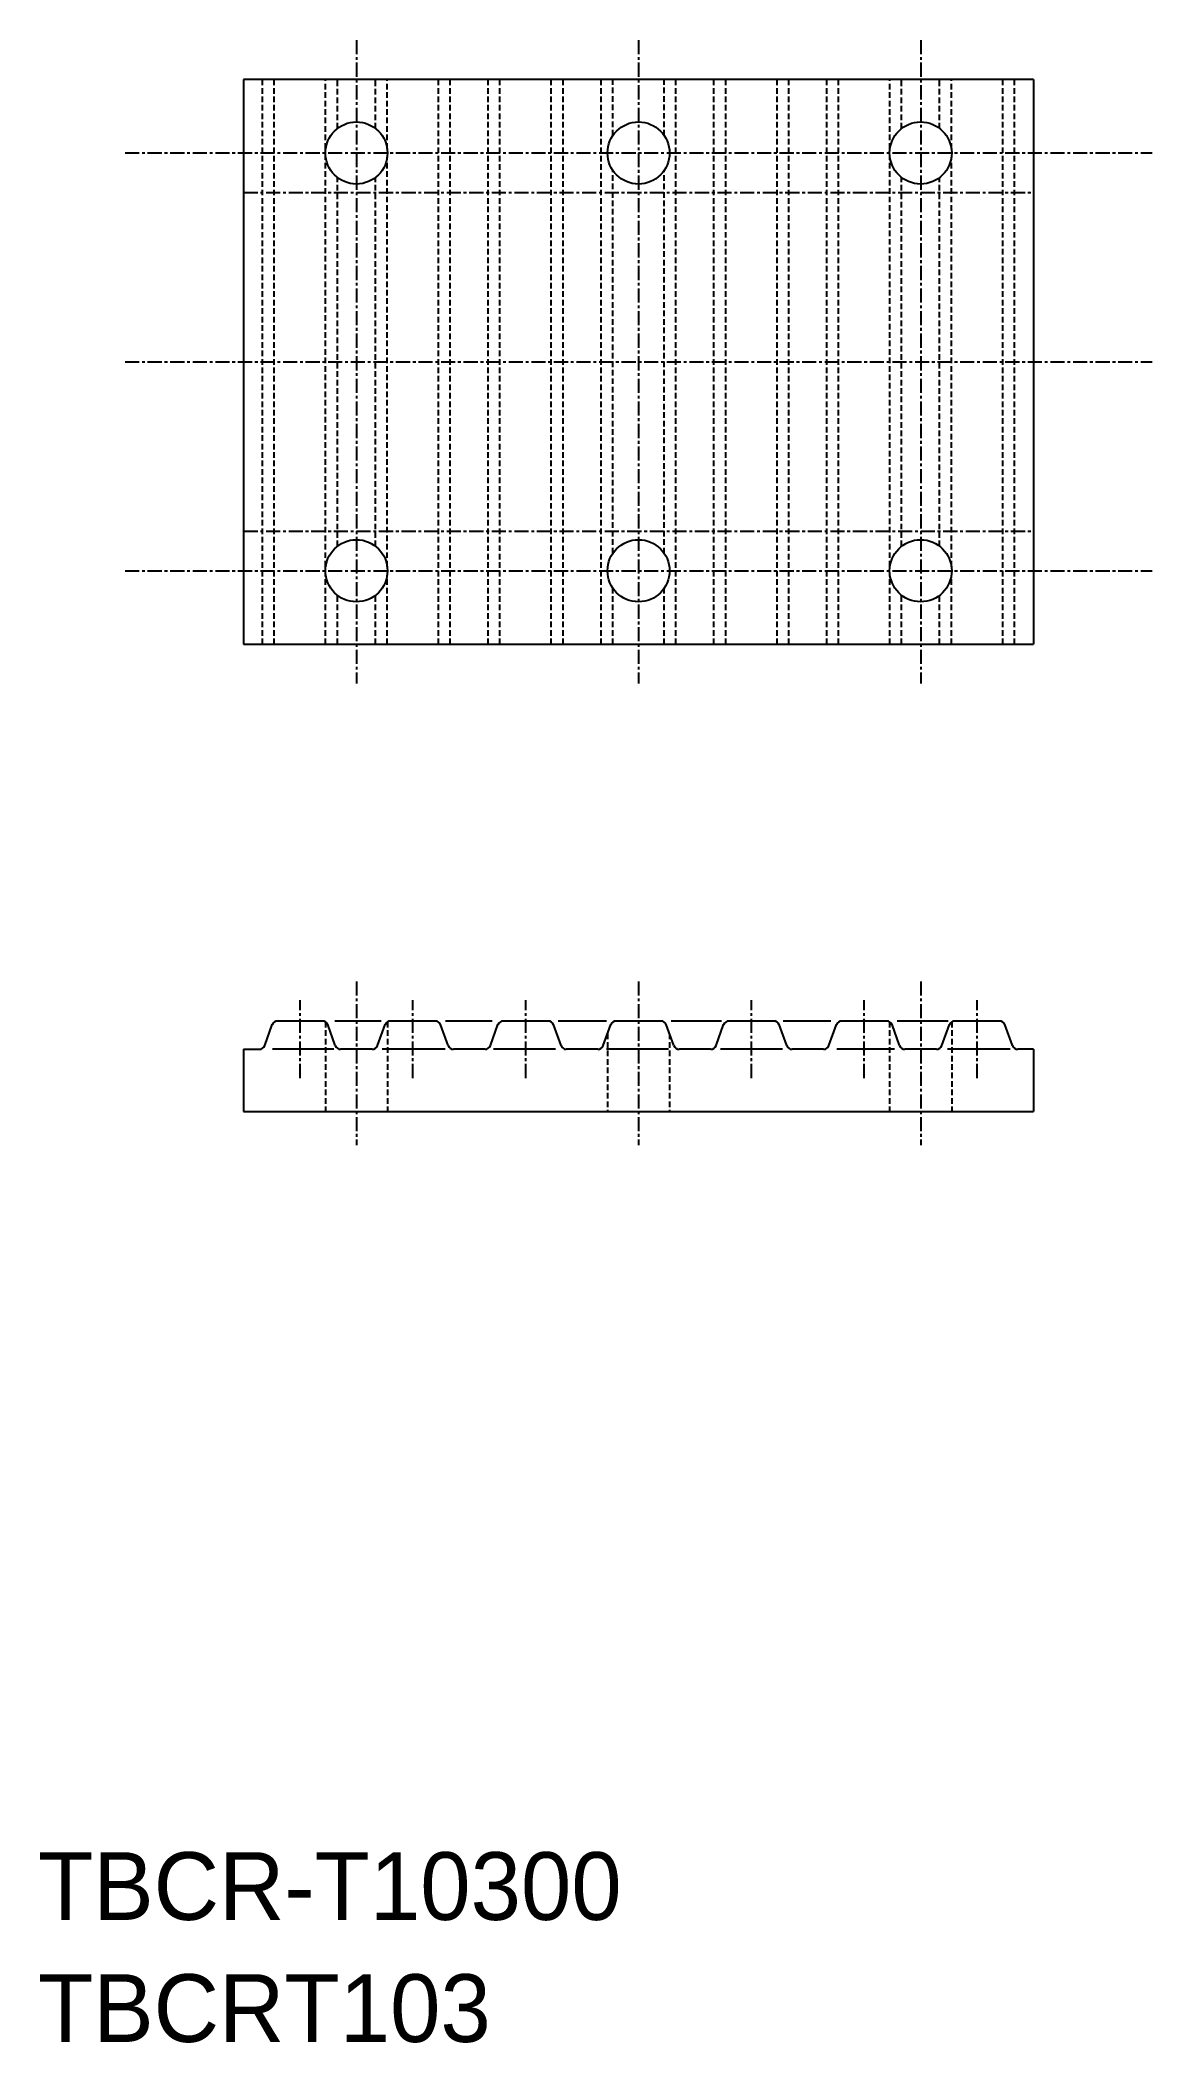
# Model space of a CAD drawing. Extents: x -286 to -187, y -61 to 116.
import ezdxf

# ---------------------------------------------------------------- set-up
doc = ezdxf.new("R2010")
doc.units = 0
doc.linetypes.add('CENTER', pattern=[2, 1.25, -0.25, 0.25, -0.25])
doc.linetypes.add('DASHED', pattern=[0.75, 0.5, -0.25])
doc.layers.get('0').update_dxf_attribs({"linetype": 'CONTINUOUS'})
doc.layers.add('CENTER', color=1, linetype='CENTER')

msp = doc.modelspace()

# ---------------------------------------------------------------- linework, layer by layer
at = {"color": 7, "linetype": 'CONTINUOUS'}
for p, q in [((-197.77, 112.99), (-267.77, 112.99)), ((-267.77, 112.99), (-267.77, 62.99)), ((-197.77, 112.99), (-197.77, 62.99)), ((-267.77, 62.99), (-197.77, 62.99)), ((-265.9, 27.44), (-265.23, 29.29)), ((-260.78, 29.61), (-264.76, 29.61)), ((-259.64, 27.44), (-260.31, 29.29)), ((-255.57, 29.61), (-259.67, 29.61)), ((-255.9, 27.44), (-255.23, 29.29)), ((-250.78, 29.61), (-254.76, 29.61)), ((-249.64, 27.44), (-250.31, 29.29)), ((-245.74, 29.61), (-249.88, 29.61)), ((-245.9, 27.44), (-245.23, 29.29)), ((-240.78, 29.61), (-244.76, 29.61)), ((-239.64, 27.44), (-240.31, 29.29)), ((-235.62, 29.61), (-239.88, 29.61)), ((-235.9, 27.44), (-235.23, 29.29)), ((-230.78, 29.61), (-234.76, 29.61)), ((-229.64, 27.44), (-230.31, 29.29)), ((-225.42, 29.61), (-229.88, 29.61)), ((-225.9, 27.44), (-225.23, 29.29)), ((-220.78, 29.61), (-224.76, 29.61)), ((-219.64, 27.44), (-220.31, 29.29)), ((-215.74, 29.61), (-219.96, 29.61)), ((-215.9, 27.44), (-215.23, 29.29)), ((-210.78, 29.61), (-214.76, 29.61)), ((-209.64, 27.44), (-210.31, 29.29)), ((-205.34, 29.61), (-209.85, 29.61)), ((-205.9, 27.44), (-205.23, 29.29)), ((-200.78, 29.61), (-204.76, 29.61)), ((-199.64, 27.44), (-200.31, 29.29)), ((-267.77, 27.11), (-267.77, 21.61)), ((-267.77, 27.11), (-266.37, 27.11)), ((-259.77, 27.11), (-265.2, 27.11)), ((-256.37, 27.11), (-259.17, 27.11)), ((-249.92, 27.11), (-255.5, 27.11)), ((-246.37, 27.11), (-249.17, 27.11)), ((-240.12, 27.11), (-245.62, 27.11)), ((-236.37, 27.11), (-239.17, 27.11)), ((-230.12, 27.11), (-235.62, 27.11)), ((-226.37, 27.11), (-229.17, 27.11)), ((-220, 27.11), (-225.5, 27.11)), ((-216.37, 27.11), (-219.17, 27.11)), ((-210.08, 27.11), (-215.2, 27.11)), ((-206.37, 27.11), (-209.17, 27.11)), ((-199.85, 27.11), (-205.4, 27.11)), ((-197.77, 27.11), (-199.17, 27.11)), ((-197.77, 27.11), (-197.77, 21.61)), ((-267.77, 21.61), (-197.77, 21.61))]:
    msp.add_line(p, q, dxfattribs=at)
at = {"color": 3, "linetype": 'DASHED'}
for p, q in [((-266.09, 62.99), (-266.09, 112.99)), ((-265.05, 62.99), (-265.05, 112.99)), ((-260.5, 106.87), (-260.5, 112.99)), ((-259.46, 108.66), (-259.46, 112.99)), ((-256.09, 108.66), (-256.09, 112.99)), ((-255.05, 106.87), (-255.05, 112.99)), ((-250.5, 62.99), (-250.5, 112.99)), ((-249.46, 62.99), (-249.46, 112.99)), ((-246.09, 62.99), (-246.09, 112.99)), ((-245.05, 62.99), (-245.05, 112.99)), ((-240.5, 62.99), (-240.5, 112.99)), ((-239.46, 62.99), (-239.46, 112.99)), ((-236.09, 62.99), (-236.09, 112.99)), ((-235.05, 108.03), (-235.05, 112.99)), ((-230.5, 108.03), (-230.5, 112.99)), ((-229.46, 62.99), (-229.46, 112.99)), ((-226.09, 62.99), (-226.09, 112.99)), ((-225.05, 62.99), (-225.05, 112.99)), ((-220.5, 62.99), (-220.5, 112.99)), ((-219.46, 62.99), (-219.46, 112.99)), ((-216.09, 62.99), (-216.09, 112.99)), ((-215.05, 62.99), (-215.05, 112.99)), ((-210.5, 106.87), (-210.5, 112.99)), ((-209.46, 108.66), (-209.46, 112.99)), ((-206.09, 108.66), (-206.09, 112.99)), ((-205.05, 106.87), (-205.05, 112.99)), ((-200.5, 62.99), (-200.5, 112.99)), ((-199.46, 62.99), (-199.46, 112.99)), ((-260.5, 69.87), (-260.5, 106.11)), ((-255.05, 69.87), (-255.05, 106.11)), ((-235.05, 71.03), (-235.05, 104.95)), ((-230.5, 71.03), (-230.5, 104.95)), ((-210.5, 69.87), (-210.5, 106.11)), ((-205.05, 69.87), (-205.05, 106.11)), ((-259.46, 71.66), (-259.46, 104.32)), ((-256.09, 71.66), (-256.09, 104.32)), ((-209.46, 71.66), (-209.46, 104.32)), ((-206.09, 71.66), (-206.09, 104.32)), ((-260.5, 62.99), (-260.5, 69.11)), ((-255.05, 62.99), (-255.05, 69.11)), ((-235.05, 62.99), (-235.05, 67.95)), ((-230.5, 62.99), (-230.5, 67.95)), ((-210.5, 62.99), (-210.5, 69.11)), ((-205.05, 62.99), (-205.05, 69.11)), ((-259.46, 62.99), (-259.46, 67.32)), ((-256.09, 62.99), (-256.09, 67.32)), ((-209.46, 62.99), (-209.46, 67.32)), ((-206.09, 62.99), (-206.09, 67.32)), ((-260.52, 29.54), (-260.52, 21.61)), ((-255.02, 29.54), (-255.02, 21.61)), ((-235.52, 28.49), (-235.52, 21.61)), ((-230.02, 28.49), (-230.02, 21.61)), ((-210.52, 29.54), (-210.52, 21.61)), ((-205.02, 29.54), (-205.02, 21.61))]:
    msp.add_line(p, q, dxfattribs=at)
at = {"color": 7, "linetype": 'CONTINUOUS'}
for centre in [(-257.77, 106.49), (-232.77, 106.49), (-207.77, 106.49), (-257.77, 69.49), (-232.77, 69.49), (-207.77, 69.49)]:
    msp.add_circle(centre, 2.75, dxfattribs=at)
for centre, start, end in [((-264.76, 29.11), 90, 160), ((-260.78, 29.11), 20, 90), ((-254.76, 29.11), 90, 160), ((-250.78, 29.11), 20, 90), ((-244.76, 29.11), 90, 160), ((-240.78, 29.11), 20, 90), ((-234.76, 29.11), 90, 160), ((-230.78, 29.11), 20, 90), ((-224.76, 29.11), 90, 160), ((-220.78, 29.11), 20, 90), ((-214.76, 29.11), 90, 160), ((-210.78, 29.11), 20, 90), ((-204.76, 29.11), 90, 160), ((-200.78, 29.11), 20, 90), ((-266.37, 27.61), 270, 340), ((-259.17, 27.61), 200, 270), ((-256.37, 27.61), 270, 340), ((-249.17, 27.61), 200, 270), ((-246.37, 27.61), 270, 340), ((-239.17, 27.61), 200, 270), ((-236.37, 27.61), 270, 340), ((-229.17, 27.61), 200, 270), ((-226.37, 27.61), 270, 340), ((-219.17, 27.61), 200, 270), ((-216.37, 27.61), 270, 340), ((-209.17, 27.61), 200, 270), ((-206.37, 27.61), 270, 340), ((-199.17, 27.61), 200, 270)]:
    msp.add_arc(centre, 0.5, start, end, dxfattribs=at)
at = {"layer": 'CENTER', "color": 1, "linetype": 'CENTER'}
for p, q in [((-257.77, 116.49), (-257.77, 59.49)), ((-232.77, 116.49), (-232.77, 59.49)), ((-207.77, 116.49), (-207.77, 59.49)), ((-278.27, 106.49), (-187.27, 106.49)), ((-267.77, 102.99), (-197.77, 102.99)), ((-278.27, 87.99), (-187.27, 87.99)), ((-267.77, 72.99), (-197.77, 72.99)), ((-278.27, 69.49), (-187.27, 69.49)), ((-257.77, 33.11), (-257.77, 18.61)), ((-232.77, 33.11), (-232.77, 18.61)), ((-207.77, 33.11), (-207.77, 18.61)), ((-262.77, 24.56), (-262.77, 31.45)), ((-252.77, 24.56), (-252.77, 31.45)), ((-242.77, 24.56), (-242.77, 31.45)), ((-222.77, 24.56), (-222.77, 31.45)), ((-212.77, 24.56), (-212.77, 31.45)), ((-202.77, 24.56), (-202.77, 31.45))]:
    msp.add_line(p, q, dxfattribs=at)

# ---------------------------------------------------------------- texts
at = {"color": 7, "linetype": 'CONTINUOUS'}
for s, p in [('TBCR-T10300', (-285.99, -50)), ('TBCRT103', (-285.99, -60.81))]:
    msp.add_text(s, height=6, dxfattribs=at).set_placement(p)

doc.saveas('drawing.dxf')
